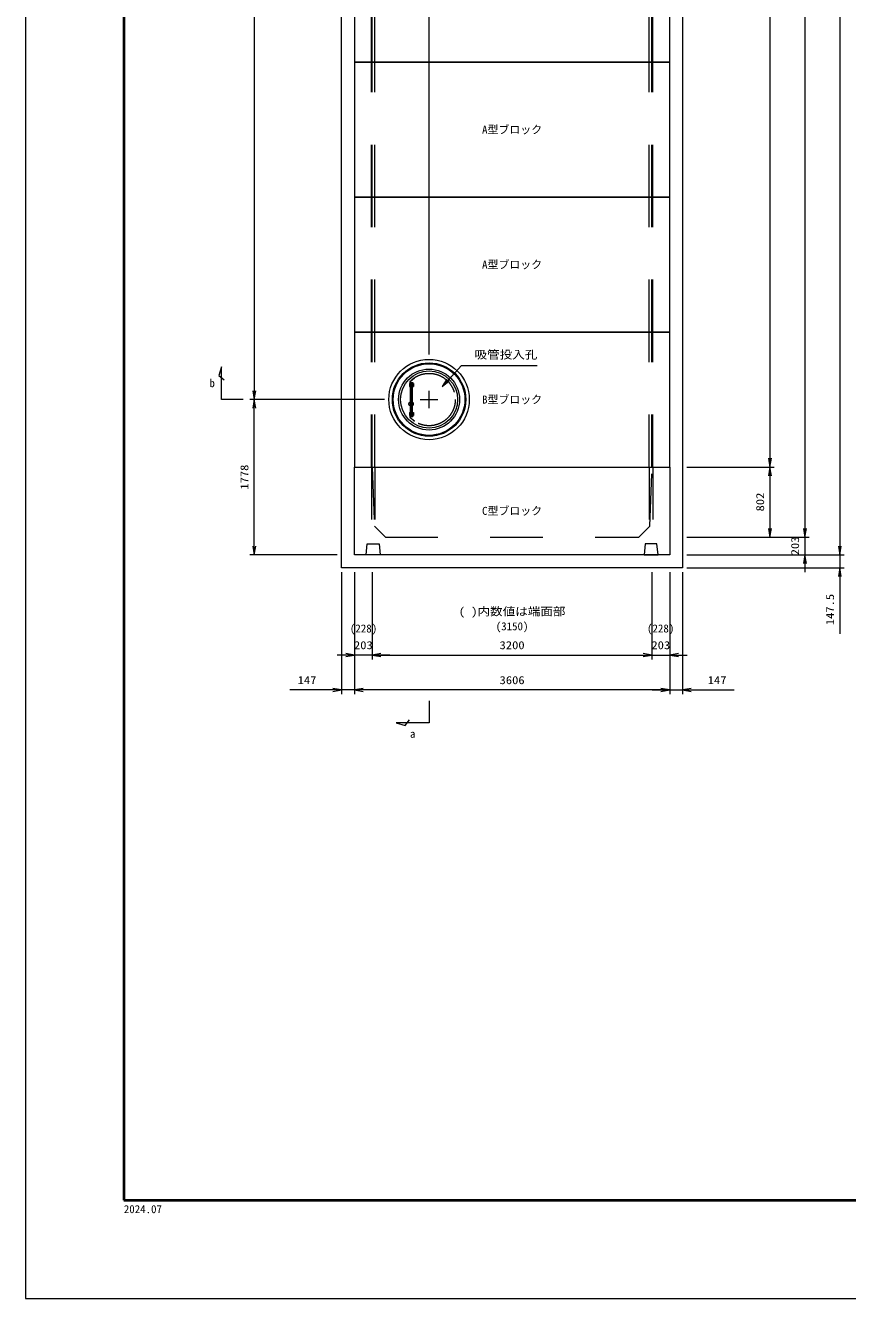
# Model space of a CAD drawing. Units: millimetres at full size. Extents: x 0 to 42000, y 0 to 29700.
# Drawn here: x 0 to 9404, y 0 to 14575 of the extents above; entities that cross this region are included whole.
import ezdxf
from ezdxf.enums import TextEntityAlignment as Align

# ---------------------------------------------------------------- set-up
doc = ezdxf.new("R2010")
doc.units = ezdxf.units.MM
doc.header["$LTSCALE"] = 100
doc.header["$PDMODE"] = 32
doc.header["$PDSIZE"] = 50
doc.linetypes.add('CHAIN', pattern=[18.5, 12, -1.5, 3.5, -1.5])
doc.linetypes.add('DASHED_SPACED', pattern=[12, 6, -6])
for name, color, linetype, lineweight in [('0_2', 4, 'Continuous', 13), ('Defpoints_5', 5, 'Continuous', 13), ('FRP', 4, 'DASHED_SPACED', 13), ('図枠', 1, 'Continuous', 40), ('寸法', 6, 'Continuous', 13), ('文字', 2, 'Continuous', 13)]:
    doc.layers.add(name, color=color, linetype=linetype, lineweight=lineweight)
doc.styles.add('ＭＳ ゴシック', font='')
doc.styles.get('ＭＳ ゴシック').set_extended_font_data('MS Gothic')

# ---------------------------------------------------------------- blocks, each defined once
blk = doc.blocks.new('open_arrow')
at = {"color": 0, "linetype": 'Continuous', "lineweight": -2}
blk.add_lwpolyline([(7.5, 1.25), (0, 0), (7.5, -1.25)], dxfattribs=at)

msp = doc.modelspace()

# ---------------------------------------------------------------- linework, layer by layer
at = {"layer": '0_2', "linetype": 'DASHED_SPACED'}
for p, q in [((3957, 14155), (3957, 15700)), ((3997, 14155), (3997, 15700)), ((7137, 14155), (7137, 15700)), ((7177, 14155), (7177, 15700)), ((3957, 12610), (3957, 14155)), ((3997, 12610), (3997, 14155)), ((7137, 12610), (7137, 14155)), ((7177, 12610), (7177, 14155)), ((3957, 11065), (3957, 12610)), ((3997, 11065), (3997, 12610)), ((7137, 11065), (7137, 12610)), ((7177, 11065), (7177, 12610)), ((3957, 9520), (3957, 11065)), ((3997, 9520), (3997, 11065)), ((7137, 9520), (7137, 11065)), ((7177, 9520), (7177, 11065)), ((3957, 9520), (3957, 8640)), ((3997, 9520), (3997, 8640)), ((7137, 9520), (7137, 8640)), ((7177, 9520), (7177, 8640))]:
    msp.add_line(p, q, dxfattribs=at)
at = {"layer": '0_2', "color": 3, "linetype": 'DASHED_SPACED'}
for p, q in [((3967, 14155), (3967, 15700)), ((7167, 14155), (7167, 15700)), ((3967, 12610), (3967, 14155)), ((7167, 12610), (7167, 14155)), ((3967, 11065), (3967, 12610)), ((7167, 11065), (7167, 12610)), ((3967, 9520), (3967, 11065)), ((7167, 9520), (7167, 11065))]:
    msp.add_line(p, q, dxfattribs=at)
at = {"layer": '0_2', "color": 2, "linetype": 'CHAIN'}
for p, q in [((4617, 10192.5), (4617, 10392.5)), ((4517, 10292.5), (4717, 10292.5))]:
    msp.add_line(p, q, dxfattribs=at)
at = {"layer": '0_2', "color": 7}
msp.add_lwpolyline([(3617, 24577.5), (7517, 24577.5), (7517, 8367.5), (3617, 8367.5)], close=True, dxfattribs=at)
at = {"layer": '0_2', "color": 3}
for points in [[(7370, 14155), (7370, 15700), (3764, 15700), (3764, 14155)], [(7370, 12610), (7370, 14155), (3764, 14155), (3764, 12610)], [(7370, 11065), (7370, 12610), (3764, 12610), (3764, 11065)], [(7370, 9520), (7370, 11065), (3764, 11065), (3764, 9520)], [(3764, 9520), (7370, 9520), (7370, 8515), (3764, 8515)]]:
    msp.add_lwpolyline(points, close=True, dxfattribs=at)
at = {"layer": '0_2', "color": 3, "linetype": 'DASHED_SPACED'}
msp.add_lwpolyline([(3967, 9520), (3992, 8843), (4117, 8718), (7017, 8718), (7142, 8843), (7167, 9520)], dxfattribs=at)
at = {"layer": '0_2', "linetype": 'DASHED_SPACED'}
for points in [[(3897, 8515), (3909.5, 8640), (4044.5, 8640), (4057, 8515)], [(7237, 8515), (7224.5, 8640), (7089.5, 8640), (7077, 8515)]]:
    msp.add_lwpolyline(points, close=True, dxfattribs=at)
at = {"layer": '0_2', "color": 3}
for radius in [460, 420]:
    msp.add_circle((4617, 10292.5), radius, dxfattribs=at)
at = {"layer": '0_2'}
for radius in [410, 349, 327]:
    msp.add_circle((4617, 10292.5), radius, dxfattribs=at)
at = {"layer": '0_2', "color": 3, "linetype": 'DASHED_SPACED'}
msp.add_circle((4617, 10292.5), 300, dxfattribs=at)
at = {"layer": 'Defpoints_5'}
msp.add_lwpolyline([(0, 0), (42000, 0), (42000, 29700), (0, 29700)], close=True, dxfattribs=at)
at = {"layer": 'FRP'}
for p, q in [((4448.4, 10540.7), (4399.8, 10500)), ((4451.3, 10537.2), (4402.7, 10496.5)), ((4448.4, 10540.7), (4451.3, 10537.2)), ((4392, 10476.4), (4438, 10476.4)), ((4392, 10476.4), (4392, 10474.4)), ((4392, 10474.4), (4438, 10474.4)), ((4392, 10474.4), (4392, 10442.4)), ((4392, 10463.7), (4426.9, 10463.7)), ((4392, 10442.4), (4400.9, 10442.4)), ((4399.1, 10484.6), (4401, 10478.8)), ((4401, 10481.4), (4401, 10476.4)), ((4401, 10481.4), (4432.1, 10481.4)), ((4401, 10472.3), (4401, 10467.6)), ((4401, 10463.7), (4401, 10121.3)), ((4406.6, 10485.9), (4432.1, 10485.9)), ((4426, 10481.4), (4422.9, 10478.4)), ((4423, 10481.4), (4423, 10476.4)), ((4423, 10472.3), (4423, 10467.6)), ((4423, 10463.7), (4423, 10121.3)), ((4423, 10442.4), (4438, 10442.4)), ((4426.9, 10474.4), (4426.9, 10463.7)), ((4432.1, 10485.9), (4432.1, 10481.4)), ((4438, 10474.4), (4438, 10442.4)), ((4438, 10461.4), (4440, 10461.4)), ((4440, 10474.4), (4440, 10461.4)), ((4392, 10142.6), (4400.9, 10142.6)), ((4392, 10142.6), (4392, 10110.6)), ((4392, 10121.3), (4426.9, 10121.3)), ((4392, 10110.6), (4438, 10110.6)), ((4392, 10110.6), (4392, 10108.6)), ((4392, 10108.6), (4438, 10108.6)), ((4401, 10106.2), (4399.1, 10100.4)), ((4399.8, 10085), (4448.4, 10044.3)), ((4401, 10117.4), (4401, 10112.7)), ((4401, 10108.6), (4401, 10103.6)), ((4401, 10103.6), (4432.1, 10103.6)), ((4402.7, 10088.5), (4451.3, 10047.8)), ((4406.6, 10099.1), (4432.1, 10099.1)), ((4422.9, 10106.6), (4426, 10103.6)), ((4423, 10142.6), (4438, 10142.6)), ((4423, 10117.4), (4423, 10112.7)), ((4423, 10108.6), (4423, 10103.6)), ((4426.9, 10121.3), (4426.9, 10110.6)), ((4432.1, 10103.6), (4432.1, 10099.1)), ((4438, 10142.6), (4438, 10110.6)), ((4438, 10123.6), (4440, 10123.6)), ((4440, 10123.6), (4440, 10110.6)), ((4451.3, 10047.8), (4448.4, 10044.3))]:
    msp.add_line(p, q, dxfattribs=at)
at = {"layer": 'FRP', "linetype": 'CHAIN'}
msp.add_line((4412, 10455.4), (4412, 10129.7), dxfattribs=at)
at = {"layer": 'FRP'}
for centre, radius, start, end in [((4406.6, 10491.9), 10.5, 129.92782, 270), ((4406.6, 10491.9), 6, 129.92906, 270), ((4438, 10474.4), 2, 0, 90), ((4406.6, 10093.1), 10.5, 90, 230.07217), ((4406.6, 10093.1), 6, 90, 230.07093), ((4438, 10110.6), 2, 270, 0)]:
    msp.add_arc(centre, radius, start, end, dxfattribs=at)
msp.add_point((4412, 10242.5), dxfattribs=at)
at = {"layer": '図枠'}
msp.add_lwpolyline([(1125, 1125), (40875, 1125), (40875, 28575), (1125, 28575)], close=True, dxfattribs=at)
at = {"layer": '寸法'}
for p, q in [((4617, 10808.9), (4617, 25627.5)), ((2617, 24430), (2617, 10292.5)), ((9317, 24430), (9317, 8515)), ((8917, 24227), (8917, 8718)), ((8517, 23425), (8517, 9520)), ((4057, 10292.5), (2567, 10292.5)), ((4107, 10292.5), (2567, 10292.5)), ((2617, 8515), (2617, 10292.5)), ((7567, 9520), (8567, 9520)), ((7567, 9520), (8567, 9520)), ((8517, 9520), (8517, 8718)), ((8917, 8918), (8917, 8315)), ((7567, 8718), (8967, 8718)), ((7567, 8718), (8567, 8718)), ((7567, 8718), (8967, 8718)), ((9317, 8715), (9317, 7609.2)), ((3567, 8515), (2567, 8515)), ((7567, 8515), (9367, 8515)), ((7567, 8515), (8967, 8515)), ((7567, 8515), (9367, 8515)), ((3617, 8317.5), (3617, 6917.5)), ((3764, 8317.5), (3764, 6917.5)), ((3764, 8317.5), (3764, 7317.5)), ((3764, 8317.5), (3764, 6917.5)), ((3967, 8317.5), (3967, 7317.5)), ((3967, 8317.5), (3967, 7317.5)), ((7167, 8317.5), (7167, 7317.5)), ((7167, 8317.5), (7167, 7317.5)), ((7370, 8317.5), (7370, 6917.5)), ((7370, 8317.5), (7370, 7317.5)), ((7370, 8317.5), (7370, 6917.5)), ((7517, 8317.5), (7517, 6917.5)), ((7567, 8367.5), (9367, 8367.5)), ((4167, 7367.5), (3564, 7367.5)), ((3967, 7367.5), (7167, 7367.5)), ((6967, 7367.5), (7570, 7367.5)), ((3964, 6967.5), (3025.3, 6967.5)), ((7370, 6967.5), (3764, 6967.5)), ((7170, 6967.5), (8108.7, 6967.5))]:
    msp.add_line(p, q, dxfattribs=at)
for points in [[(2492, 10292.5), (2242, 10292.5), (2242, 10667.5), (2210.8, 10567.5), (2273.2, 10517.5)], [(4767, 10442.5), (4834.6, 10516.2), (4987, 10682.5), (5853.7, 10682.5)], [(4617, 6842.5), (4617, 6592.5), (4242, 6592.5), (4342, 6561.2), (4392, 6623.8)]]:
    msp.add_lwpolyline(points, dxfattribs=at)

# ---------------------------------------------------------------- block references
at = {"layer": '寸法', "xscale": 13.3, "yscale": 13.3}
for p, rotation in [((4767, 10442.5), 47.5), ((2617, 10292.5), 90), ((2617, 10292.5), 270), ((8517, 9520), 90), ((8517, 9520), 270), ((8517, 8718), 90), ((8917, 8718), 90), ((8917, 8718), 90), ((2617, 8515), 90), ((9317, 8515), 90), ((9317, 8515), 90), ((8917, 8515), 270), ((9317, 8367.5), 270), ((3764, 7367.5), 180), ((7167, 7367.5), 180), ((7167, 7367.5), 180), ((3617, 6967.5), 180), ((7370, 6967.5), 180), ((7370, 6967.5), 180)]:
    msp.add_blockref('open_arrow', p, dxfattribs=dict(at, rotation=rotation))
for p in [(3967, 7367.5), (3967, 7367.5), (7370, 7367.5), (3764, 6967.5), (3764, 6967.5), (7517, 6967.5)]:
    msp.add_blockref('open_arrow', p, dxfattribs=at)

# ---------------------------------------------------------------- texts
at = {"layer": '寸法', "style": 'ＭＳ ゴシック', "width": 1.15}
msp.add_text('吸管投入孔', height=91.64, dxfattribs=at).set_placement((5137, 10732.5), align=Align.BOTTOM_LEFT)
at = {"layer": '寸法', "color": 3, "style": 'ＭＳ ゴシック'}
msp.add_text('b', height=91.6, dxfattribs=at).set_placement((2167, 10480), align=Align.MIDDLE_RIGHT)
at = {"layer": '寸法', "style": 'ＭＳ ゴシック', "width": 1.15}
for s, p in [('1778', (2504.5, 9403.8)), ('802', (8404.5, 9119)), ('203', (8804.5, 8616.5)), ('147.5', (9204.5, 7888.3))]:
    msp.add_text(s, height=91.64, rotation=90, dxfattribs=at).set_placement(p, align=Align.MIDDLE_CENTER)
at = {"layer": '寸法', "color": 3, "style": 'ＭＳ ゴシック', "width": 1.15}
msp.add_text('( )内数値は端面部', height=91.64, dxfattribs=at).set_placement((5567, 7792.5), align=Align.BOTTOM_CENTER)
at = {"layer": '寸法', "color": 3, "style": 'ＭＳ ゴシック'}
for s, p in [('(228)', (3867.4, 7717.5)), ('(3150)', (5567, 7742.5)), ('(228)', (7266.6, 7717.5))]:
    msp.add_text(s, height=91.64, dxfattribs=at).set_placement(p, align=Align.TOP_CENTER)
at = {"layer": '寸法', "style": 'ＭＳ ゴシック', "width": 1.15}
for s, p in [('203', (3865.5, 7480)), ('3200', (5567, 7480)), ('203', (7268.5, 7480)), ('147', (3221.2, 7080)), ('3606', (5567, 7080)), ('147', (7912.8, 7080))]:
    msp.add_text(s, height=91.64, dxfattribs=at).set_placement(p, align=Align.MIDDLE_CENTER)
at = {"layer": '寸法', "color": 3, "style": 'ＭＳ ゴシック'}
msp.add_text('a', height=91.6, dxfattribs=at).set_placement((4429.5, 6392.5), align=Align.BOTTOM_CENTER)
at = {"layer": '文字', "style": 'ＭＳ ゴシック'}
for s, p in [('A型ブロック', (5567, 13382.5)), ('A型ブロック', (5567, 11837.5)), ('B型ブロック', (5567, 10292.5)), ('C型ブロック', (5567, 9018))]:
    msp.add_text(s, height=91.64, dxfattribs=at).set_placement(p, align=Align.MIDDLE_CENTER)
msp.add_text('2024.07', height=91.64, dxfattribs=at).set_placement((1125, 950), align=Align.BOTTOM_LEFT)

doc.saveas('drawing.dxf')
